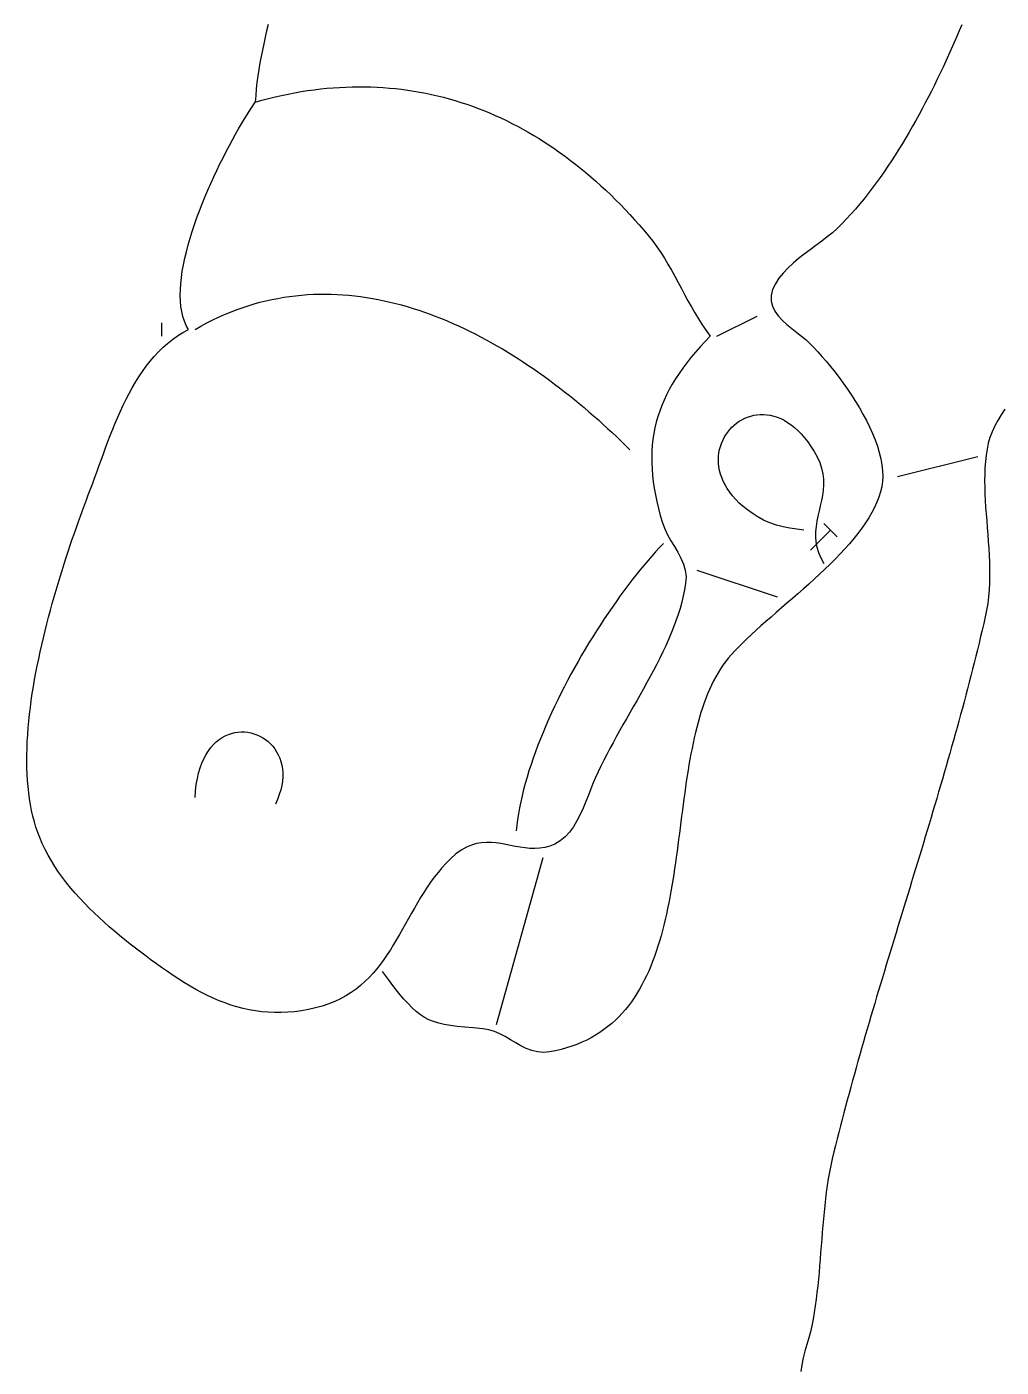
# Model space of a CAD drawing. Header units: millimetres. Extents: x 46 to 1464, y 30 to 1506.
# Drawn here: x 152.8 to 298.5, y 814.8 to 1015.2 of the extents above; entities that cross this region are included whole.
import ezdxf

# ---------------------------------------------------------------- set-up
doc = ezdxf.new("R2010")
doc.units = ezdxf.units.MM
doc.layers.add('0_0_0', color=3, linetype='Continuous')

msp = doc.modelspace()

# ---------------------------------------------------------------- linework, layer by layer
at = {"layer": '0_0_0'}
for points in [[(188.9228, 1015.5985), (188.6942, 1014.6406), (188.4718, 1013.6819), (188.2575, 1012.7222), (188.0532, 1011.7614), (187.8608, 1010.799), (187.6819, 1009.8349), (187.5186, 1008.8688), (187.3727, 1007.9005), (187.2461, 1006.9297), (187.1405, 1005.9562), (187.0578, 1004.9797), (187, 1004), (187.9886, 1004.2741), (188.9741, 1004.5305), (189.9564, 1004.7691), (190.9355, 1004.99), (191.9113, 1005.1932), (192.8837, 1005.3789), (193.8529, 1005.5471), (194.8186, 1005.6977), (195.781, 1005.831), (196.7398, 1005.9469), (197.6952, 1006.0454), (198.647, 1006.1267), (199.5952, 1006.1908), (200.5398, 1006.2378), (201.4808, 1006.2676), (202.418, 1006.2804), (203.3515, 1006.2763), (204.2812, 1006.2552), (205.2071, 1006.2172), (206.1292, 1006.1623), (207.0474, 1006.0908), (207.9616, 1006.0025), (208.8718, 1005.8975), (209.7781, 1005.7759), (210.6803, 1005.6378), (211.5784, 1005.4832), (212.4724, 1005.3121), (213.3622, 1005.1247), (214.2478, 1004.9209), (215.1291, 1004.7008), (216.0062, 1004.4645), (216.8789, 1004.2121), (217.7473, 1003.9435), (218.6113, 1003.6588), (219.4709, 1003.3582), (220.3259, 1003.0416), (221.1765, 1002.7091), (222.0225, 1002.3607), (222.8639, 1001.9966), (223.7006, 1001.6167), (224.5327, 1001.2212), (225.3601, 1000.81), (226.1827, 1000.3832), (227.0005, 999.941), (227.8135, 999.4832), (228.6217, 999.0101), (229.4249, 998.5216), (230.2232, 998.0178), (231.0165, 997.4987), (231.8047, 996.9645), (232.5879, 996.4151), (233.366, 995.8506), (234.139, 995.2712), (234.9068, 994.6767), (235.6693, 994.0673), (236.4266, 993.4431), (237.1786, 992.804), (237.9253, 992.1502), (238.6666, 991.4817), (239.4025, 990.7985), (240.1329, 990.1008), (240.8579, 989.3885), (241.5773, 988.6617), (242.2911, 987.9205), (242.9993, 987.1649), (243.7019, 986.395), (244.3988, 985.6109), (245.09, 984.8125), (245.7754, 984), (246.419, 983.1918), (247.0281, 982.36), (247.6071, 981.5075), (248.1604, 980.6371), (248.6922, 979.7517), (249.2071, 978.8542), (249.7093, 977.9474), (250.2033, 977.0342), (250.6934, 976.1174), (251.184, 975.2), (251.6795, 974.2847), (252.1842, 973.3746), (252.7026, 972.4723), (253.239, 971.5809), (253.7977, 970.7031), (254.3833, 969.8418), (255, 969), (254.2249, 968.1901), (253.4866, 967.3852), (252.7849, 966.5841), (252.1197, 965.7862), (251.4909, 964.9904), (250.8983, 964.1959), (250.3419, 963.4018), (249.8216, 962.6072), (249.3372, 961.8113), (248.8886, 961.0131), (248.4758, 960.2117), (248.0985, 959.4064), (247.7568, 958.5961), (247.4504, 957.7801), (247.1793, 956.9573), (246.9433, 956.127), (246.7424, 955.2882), (246.5765, 954.4401), (246.4453, 953.5818), (246.3489, 952.7123), (246.2871, 951.8309), (246.2597, 950.9365), (246.2668, 950.0284), (246.3081, 949.1056), (246.3835, 948.1673), (246.493, 947.2126), (246.6364, 946.2405), (246.8137, 945.2503), (247.0246, 944.2409), (247.2692, 943.2116), (247.5472, 942.1614), (247.8587, 941.0895), (248.2019, 940.1635), (248.6369, 939.2682), (249.1294, 938.3934), (249.6455, 937.5291), (250.1513, 936.665), (250.6127, 935.7912), (250.9956, 934.8974), (251.2662, 933.9737), (251.3903, 933.01), (251.3341, 931.9961), (251.1749, 931.0671), (250.9799, 930.1376), (250.751, 929.2078), (250.4901, 928.278), (250.199, 927.3482), (249.8798, 926.4188), (249.5341, 925.4898), (249.164, 924.5615), (248.7713, 923.6341), (248.358, 922.7078), (247.9259, 921.7828), (247.4768, 920.8593), (247.0128, 919.9374), (246.5357, 919.0174), (246.0473, 918.0994), (245.5496, 917.1838), (245.0445, 916.2705), (244.5338, 915.3599), (244.0195, 914.4522), (243.5034, 913.5475), (242.9874, 912.6461), (242.4734, 911.748), (241.9634, 910.8537), (241.4592, 909.9631), (240.9626, 909.0766), (240.4757, 908.1942), (240.0002, 907.3163), (239.538, 906.4431), (239.0912, 905.5746), (238.6615, 904.7111), (238.2508, 903.8528), (237.8611, 903), (237.514, 902.1785), (237.1632, 901.289), (236.8011, 900.3515), (236.4203, 899.386), (236.013, 898.4125), (235.5717, 897.4509), (235.089, 896.5213), (234.5571, 895.6435), (233.9685, 894.8377), (233.3157, 894.1238), (232.591, 893.5217), (231.787, 893.0516), (231.022, 892.7442), (230.2673, 892.5375), (229.5216, 892.4189), (228.7837, 892.3755), (228.0523, 892.3948), (227.326, 892.464), (226.6037, 892.5704), (225.8839, 892.7013), (225.1656, 892.8439), (224.4473, 892.9857), (223.7278, 893.1139), (223.0058, 893.2157), (222.2801, 893.2785), (221.5493, 893.2896), (220.8122, 893.2362), (220.0674, 893.1058), (219.3138, 892.8854), (218.5501, 892.5626), (217.7749, 892.1245), (216.987, 891.5584), (216.1851, 890.8518), (215.5293, 890.19), (214.9067, 889.5058), (214.3145, 888.8013), (213.7499, 888.0786), (213.2101, 887.34), (212.6925, 886.5874), (212.1942, 885.8231), (211.7126, 885.0491), (211.2448, 884.2677), (210.7881, 883.4809), (210.3397, 882.6909), (209.8969, 881.8998), (209.457, 881.1097), (209.0172, 880.3228), (208.5747, 879.5412), (208.1268, 878.767), (207.6707, 878.0024), (207.2037, 877.2495), (206.7231, 876.5104), (206.226, 875.7873), (205.7097, 875.0822), (205.1715, 874.3974), (204.6086, 873.7349), (204.0182, 873.097), (203.3977, 872.4856), (202.7442, 871.903), (202.055, 871.3513), (201.3274, 870.8326), (200.5586, 870.3491), (199.7458, 869.9028), (198.8863, 869.4959), (197.9773, 869.1306), (197.0161, 868.809), (196, 868.5332), (194.9354, 868.2988), (193.8894, 868.1137), (192.8611, 867.9766), (191.8496, 867.8863), (190.8541, 867.8414), (189.8738, 867.8408), (188.9077, 867.8831), (187.9551, 867.9672), (187.0152, 868.0919), (186.0869, 868.2558), (185.1696, 868.4577), (184.2624, 868.6964), (183.3644, 868.9706), (182.4747, 869.2791), (181.5926, 869.6207), (180.7172, 869.994), (179.8477, 870.3979), (178.9831, 870.8311), (178.1227, 871.2923), (177.2655, 871.7804), (176.4109, 872.294), (175.5578, 872.832), (174.7056, 873.393), (173.8532, 873.9759), (173, 874.5794), (172.2303, 875.1348), (171.4527, 875.7022), (170.6692, 876.2815), (169.8815, 876.873), (169.0913, 877.4766), (168.3006, 878.0925), (167.5112, 878.7207), (166.7248, 879.3613), (165.9433, 880.0144), (165.1684, 880.6801), (164.4021, 881.3584), (163.6461, 882.0495), (162.9023, 882.7534), (162.1723, 883.4702), (161.4582, 884.2), (160.7616, 884.9429), (160.0845, 885.6989), (159.4285, 886.4681), (158.7956, 887.2506), (158.1876, 888.0466), (157.6061, 888.856), (157.0532, 889.6789), (156.5306, 890.5155), (156.04, 891.3659), (155.5834, 892.23), (155.1626, 893.108), (154.7793, 894), (154.4834, 894.7747), (154.2143, 895.5696), (153.9713, 896.3841), (153.7539, 897.2171), (153.5614, 898.0681), (153.3933, 898.9361), (153.2488, 899.8204), (153.1275, 900.7203), (153.0287, 901.6348), (152.9518, 902.5633), (152.8962, 903.505), (152.8613, 904.459), (152.8464, 905.4246), (152.851, 906.4009), (152.8745, 907.3873), (152.9163, 908.3829), (152.9757, 909.3869), (153.0521, 910.3985), (153.145, 911.417), (153.2537, 912.4415), (153.3777, 913.4713), (153.5162, 914.5056), (153.6688, 915.5436), (153.8347, 916.5845), (154.0135, 917.6276), (154.2045, 918.6719), (154.407, 919.7169), (154.6205, 920.7615), (154.8444, 921.8052), (155.078, 922.847), (155.3208, 923.8863), (155.5722, 924.9221), (155.8314, 925.9538), (156.0981, 926.9805), (156.3714, 928.0014), (156.6509, 929.0158), (156.9358, 930.0229), (157.2257, 931.0219), (157.5199, 932.012), (157.8178, 932.9924), (158.1187, 933.9623), (158.4222, 934.9209), (158.7275, 935.8675), (159.0341, 936.8012), (159.3413, 937.7214), (159.6486, 938.6271), (159.9553, 939.5176), (160.2609, 940.3921), (160.5647, 941.2499), (160.8661, 942.09), (161.1645, 942.9119), (161.4593, 943.7146), (161.75, 944.4973), (162.0358, 945.2594), (162.3163, 946), (162.643, 946.8691), (162.9686, 947.7518), (163.2944, 948.6461), (163.6217, 949.55), (163.9518, 950.4617), (164.286, 951.379), (164.6257, 952.3001), (164.9723, 953.223), (165.3269, 954.1458), (165.691, 955.0663), (166.0659, 955.9828), (166.4529, 956.8932), (166.8533, 957.7955), (167.2684, 958.6878), (167.6997, 959.5682), (168.1484, 960.4346), (168.6158, 961.2851), (169.1032, 962.1178), (169.612, 962.9306), (170.1436, 963.7216), (170.6992, 964.4888), (171.2801, 965.2303), (171.8878, 965.9441), (172.5234, 966.6282), (173.1884, 967.2807), (173.8841, 967.8996), (174.6118, 968.483), (175.3727, 969.0288), (176.1684, 969.5351), (177, 970), (176.669, 970.6037), (176.3935, 971.2522), (176.1717, 971.9428), (176.0014, 972.6732), (175.8808, 973.4408), (175.8077, 974.2432), (175.7802, 975.0779), (175.7962, 975.9423), (175.8539, 976.8341), (175.9511, 977.7508), (176.0859, 978.6898), (176.2563, 979.6488), (176.4603, 980.6251), (176.6959, 981.6164), (176.961, 982.6201), (177.2538, 983.6338), (177.5721, 984.655), (177.914, 985.6812), (178.2775, 986.7099), (178.6605, 987.7388), (179.0612, 988.7651), (179.4774, 989.7866), (179.9072, 990.8007), (180.3486, 991.805), (180.7996, 992.7969), (181.2582, 993.774), (181.7223, 994.7338), (182.1901, 995.6738), (182.6594, 996.5916), (183.1283, 997.4846), (183.5948, 998.3505), (184.0569, 999.1866), (184.5126, 999.9906), (184.9598, 1000.7599), (185.3967, 1001.4921), (185.8211, 1002.1847), (186.2311, 1002.8351), (186.6248, 1003.4411), (187, 1004)], [(292.6061, 1015.5345), (292.2228, 1014.6201), (291.8341, 1013.7084), (291.4399, 1012.7993), (291.04, 1011.893), (290.6342, 1010.9895), (290.2223, 1010.089), (289.8043, 1009.1914), (289.3799, 1008.297), (288.9489, 1007.4057), (288.5113, 1006.5177), (288.0668, 1005.633), (287.6153, 1004.7518), (287.1565, 1003.8741), (286.6905, 1003), (286.2162, 1002.1263), (285.7344, 1001.2534), (285.2447, 1000.382), (284.7467, 999.5128), (284.2401, 998.6466), (283.7245, 997.784), (283.1996, 996.9259), (282.6649, 996.073), (282.1202, 995.226), (281.5651, 994.3856), (280.9992, 993.5526), (280.4221, 992.7278), (279.8336, 991.9119), (279.2332, 991.1055), (278.6206, 990.3096), (277.9955, 989.5247), (277.3574, 988.7517), (276.706, 987.9913), (276.041, 987.2441), (275.362, 986.5111), (274.6686, 985.7928), (273.9606, 985.0902), (273.2594, 984.452), (272.4905, 983.8194), (271.6707, 983.1879), (270.8165, 982.5531), (269.9445, 981.9105), (269.0715, 981.2556), (268.214, 980.584), (267.3886, 979.8912), (266.6121, 979.1727), (265.9011, 978.4241), (265.2721, 977.6409), (264.7419, 976.8187), (264.3271, 975.9529), (264.0944, 975.0702), (264.0947, 974.2386), (264.2959, 973.4543), (264.6664, 972.7134), (265.1743, 972.0122), (265.7879, 971.3468), (266.4753, 970.7135), (267.2048, 970.1085), (267.9445, 969.5281), (268.6627, 968.9683), (269.3276, 968.4255), (269.9074, 967.8958), (270.4898, 967.3017), (271.0929, 966.6584), (271.7124, 965.9695), (272.3438, 965.2384), (272.9827, 964.4687), (273.6249, 963.6639), (274.2659, 962.8273), (274.9013, 961.9627), (275.5268, 961.0734), (276.138, 960.163), (276.7305, 959.235), (277.3, 958.2928), (277.8421, 957.3401), (278.3524, 956.3802), (278.8265, 955.4168), (279.2601, 954.4532), (279.6488, 953.493), (279.9883, 952.5398), (280.274, 951.597), (280.5018, 950.6681), (280.6671, 949.7566), (280.7657, 948.8661), (280.7932, 948), (280.7495, 947.238), (280.6377, 946.4724), (280.4609, 945.7037), (280.2223, 944.9324), (279.9249, 944.159), (279.572, 943.384), (279.1667, 942.608), (278.712, 941.8315), (278.2111, 941.0549), (277.6673, 940.2787), (277.0835, 939.5036), (276.463, 938.73), (275.8089, 937.9585), (275.1242, 937.1894), (274.4123, 936.4234), (273.6761, 935.661), (272.9188, 934.9027), (272.1437, 934.1489), (271.3537, 933.4003), (270.5521, 932.6573), (269.7419, 931.9204), (268.9264, 931.1902), (268.1086, 930.4671), (267.2917, 929.7517), (266.4788, 929.0445), (265.6731, 928.346), (264.8777, 927.6568), (264.0957, 926.9772), (263.3303, 926.3079), (262.5846, 925.6494), (261.8618, 925.0021), (261.1649, 924.3667), (260.4972, 923.7435), (259.8617, 923.1331), (259.2616, 922.5361), (258.7001, 921.9529), (258.1802, 921.3841), (257.7052, 920.8302), (257.2953, 920.3131), (256.9034, 919.7761), (256.5289, 919.2197), (256.1712, 918.6445), (255.8298, 918.0511), (255.5041, 917.44), (255.1936, 916.8118), (254.8977, 916.1671), (254.6159, 915.5065), (254.3475, 914.8305), (254.0921, 914.1397), (253.849, 913.4347), (253.6177, 912.716), (253.3978, 911.9842), (253.1885, 911.2399), (252.9893, 910.4837), (252.7998, 909.7161), (252.6193, 908.9377), (252.4472, 908.149), (252.2831, 907.3508), (252.1263, 906.5434), (251.9763, 905.7275), (251.8326, 904.9037), (251.6945, 904.0725), (251.5616, 903.2345), (251.4332, 902.3902), (251.3088, 901.5404), (251.1879, 900.6854), (251.0699, 899.8259), (250.9543, 898.9625), (250.8404, 898.0957), (250.7277, 897.2261), (250.6157, 896.3543), (250.5038, 895.4808), (250.3914, 894.6063), (250.2781, 893.7312), (250.1631, 892.8562), (250.0461, 891.9818), (249.9264, 891.1086), (249.8034, 890.2372), (249.6766, 889.3682), (249.5455, 888.502), (249.4095, 887.6394), (249.268, 886.7808), (249.1204, 885.9268), (248.9663, 885.0781), (248.805, 884.2351), (248.6361, 883.3985), (248.4589, 882.5687), (248.2728, 881.7465), (248.0774, 880.9323), (247.8721, 880.1268), (247.6563, 879.3305), (247.4294, 878.5439), (247.1909, 877.7677), (246.9403, 877.0024), (246.6769, 876.2486), (246.4003, 875.5069), (246.1098, 874.7778), (245.8049, 874.0619), (245.4851, 873.3598), (245.1498, 872.672), (244.7984, 871.9992), (244.4304, 871.3418), (244.0452, 870.7005), (243.6423, 870.0758), (243.2211, 869.4684), (242.781, 868.8787), (242.3215, 868.3074), (241.842, 867.755), (241.3421, 867.222), (240.821, 866.7092), (240.2783, 866.217), (239.7134, 865.746), (239.1257, 865.2967), (238.5147, 864.8698), (237.8799, 864.4659), (237.2206, 864.0854), (236.5363, 863.729), (235.8265, 863.3972), (235.0906, 863.0907), (234.328, 862.8099), (233.5382, 862.5554), (232.7206, 862.3279), (231.8747, 862.1279), (231, 861.956), (230.068, 861.876), (229.1826, 861.9573), (228.335, 862.1714), (227.5167, 862.4903), (226.7192, 862.8857), (225.9339, 863.3294), (225.1523, 863.7933), (224.3658, 864.2491), (223.5658, 864.6686), (222.7439, 865.0236), (221.8915, 865.2859), (221, 865.4274), (219.5891, 865.541), (218.323, 865.6542), (217.1871, 865.7751), (216.1671, 865.9118), (215.2487, 866.0723), (214.4173, 866.2646), (213.6587, 866.4969), (212.9585, 866.7773), (212.3022, 867.1138), (211.6755, 867.5145), (211.064, 867.9874), (210.4532, 868.5407), (209.8289, 869.1824), (209.1766, 869.9206), (208.482, 870.7634), (207.7306, 871.7188), (206.908, 872.795), (206, 874)], [(178, 970), (178.8746, 970.4947), (179.7509, 970.9632), (180.6288, 971.4057), (181.5082, 971.8225), (182.3889, 972.2138), (183.2709, 972.5801), (184.154, 972.9216), (185.0381, 973.2387), (185.9231, 973.5315), (186.8088, 973.8004), (187.6952, 974.0458), (188.5821, 974.2679), (189.4694, 974.4671), (190.357, 974.6435), (191.2448, 974.7976), (192.1326, 974.9296), (193.0203, 975.0399), (193.9079, 975.1287), (194.7952, 975.1964), (195.682, 975.2432), (196.5683, 975.2695), (197.454, 975.2755), (198.3389, 975.2616), (199.2228, 975.228), (200.1058, 975.1751), (200.9876, 975.1032), (201.8682, 975.0125), (202.7474, 974.9034), (203.6251, 974.7762), (204.5013, 974.6312), (205.3757, 974.4686), (206.2482, 974.2888), (207.1188, 974.0921), (207.9873, 973.8788), (208.8536, 973.6492), (209.7176, 973.4036), (210.5792, 973.1423), (211.4382, 972.8656), (212.2946, 972.5738), (213.1481, 972.2672), (213.9988, 971.9461), (214.8464, 971.6108), (215.6909, 971.2616), (216.5321, 970.8989), (217.37, 970.5229), (218.2043, 970.1339), (219.035, 969.7322), (219.862, 969.3181), (220.6851, 968.892), (221.5043, 968.4542), (222.3194, 968.0048), (223.1302, 967.5443), (223.9368, 967.073), (224.7389, 966.5911), (225.5364, 966.0989), (226.3292, 965.5968), (227.1173, 965.0851), (227.9004, 964.564), (228.6785, 964.0339), (229.4514, 963.495), (230.219, 962.9477), (230.9813, 962.3923), (231.7381, 961.8291), (232.4892, 961.2583), (233.2345, 960.6803), (233.9741, 960.0954), (234.7076, 959.5039), (235.435, 958.9061), (236.1562, 958.3022), (236.871, 957.6927), (237.5794, 957.0777), (238.2813, 956.4577), (238.9764, 955.8328), (239.6647, 955.2035), (240.3461, 954.5699), (241.0204, 953.9325), (241.6876, 953.2915), (242.3475, 952.6472), (243, 952)], [(173, 971), (173, 969)], [(256, 969), (262, 972)], [(299.0465, 958.0731), (298.4887, 957.2407), (297.98, 956.4012), (297.5274, 955.556), (297.138, 954.7065), (296.8189, 953.854), (296.5771, 953), (296.3908, 952.1046), (296.2467, 951.1927), (296.141, 950.2652), (296.0703, 949.3232), (296.0309, 948.3676), (296.0193, 947.3995), (296.0319, 946.42), (296.0651, 945.43), (296.1154, 944.4306), (296.1791, 943.4229), (296.2528, 942.4078), (296.3328, 941.3864), (296.4156, 940.3597), (296.4976, 939.3287), (296.5752, 938.2945), (296.6449, 937.2581), (296.703, 936.2206), (296.7461, 935.1829), (296.7705, 934.1461), (296.7726, 933.1112), (296.749, 932.0793), (296.696, 931.0513), (296.61, 930.0284), (296.4876, 929.0115), (296.325, 928.0017), (296.1188, 927), (295.8918, 926.0195), (295.6618, 925.0401), (295.429, 924.0618), (295.1933, 923.0844), (294.9549, 922.1081), (294.7139, 921.1327), (294.4702, 920.1583), (294.224, 919.1848), (293.9752, 918.2121), (293.7241, 917.2404), (293.4707, 916.2694), (293.215, 915.2993), (292.957, 914.33), (292.697, 913.3615), (292.4348, 912.3937), (292.1707, 911.4266), (291.9047, 910.4602), (291.6367, 909.4945), (291.367, 908.5295), (291.0956, 907.5651), (290.8224, 906.6012), (290.5477, 905.638), (290.2715, 904.6753), (289.9938, 903.7131), (289.7147, 902.7514), (289.4343, 901.7902), (289.1527, 900.8295), (288.8699, 899.8691), (288.5859, 898.9092), (288.3009, 897.9497), (288.0149, 896.9905), (287.728, 896.0317), (287.4403, 895.0731), (287.1517, 894.1149), (286.8625, 893.1569), (286.5726, 892.1991), (286.2822, 891.2416), (285.9912, 890.2842), (285.6998, 889.327), (285.4081, 888.3699), (285.116, 887.413), (284.8237, 886.4561), (284.5312, 885.4993), (284.2387, 884.5426), (283.9461, 883.5858), (283.6535, 882.6291), (283.361, 881.6723), (283.0688, 880.7154), (282.7767, 879.7585), (282.485, 878.8014), (282.1936, 877.8443), (281.9027, 876.8869), (281.6123, 875.9294), (281.3225, 874.9717), (281.0333, 874.0138), (280.7449, 873.0556), (280.4572, 872.0971), (280.1704, 871.1384), (279.8845, 870.1793), (279.5995, 869.2198), (279.3157, 868.26), (279.0329, 867.2998), (278.7514, 866.3391), (278.4711, 865.3781), (278.1922, 864.4165), (277.9146, 863.4544), (277.6385, 862.4919), (277.3639, 861.5287), (277.091, 860.565), (276.8196, 859.6008), (276.5501, 858.6359), (276.2823, 857.6703), (276.0164, 856.7041), (275.7525, 855.7372), (275.4905, 854.7696), (275.2306, 853.8012), (274.9729, 852.8321), (274.7174, 851.8622), (274.4641, 850.8915), (274.2132, 849.9199), (273.9647, 848.9475), (273.7187, 847.9742), (273.4753, 847), (273.2392, 846.002), (273.0256, 845.0033), (272.8327, 844.0039), (272.6589, 843.0039), (272.5024, 842.0033), (272.3615, 841.0022), (272.2345, 840.0008), (272.1197, 838.999), (272.0154, 837.997), (271.9199, 836.9949), (271.8314, 835.9926), (271.7483, 834.9903), (271.6689, 833.9881), (271.5914, 832.9861), (271.5142, 831.9842), (271.4355, 830.9827), (271.3536, 829.9815), (271.2669, 828.9807), (271.1735, 827.9805), (271.0719, 826.9809), (270.9602, 825.9819), (270.8369, 824.9837), (270.7001, 823.9864), (270.5481, 822.9899), (270.3794, 821.9944), (270.1921, 821), (269.9896, 820.1202), (269.7358, 819.1901), (269.4544, 818.221), (269.1693, 817.2244), (268.9043, 816.2117), (268.6833, 815.1945), (268.5302, 814.1841)], [(269, 940), (267.9319, 940.1214), (266.8955, 940.2723), (265.8858, 940.4681), (264.8978, 940.7243), (263.9265, 941.0562), (262.9668, 941.4793), (262.0138, 942.0092), (261.2617, 942.4991), (260.5683, 943.0011), (259.9321, 943.5137), (259.3518, 944.0355), (258.8259, 944.5652), (258.3531, 945.1012), (257.9321, 945.6423), (257.5614, 946.1871), (257.2396, 946.734), (256.9653, 947.2818), (256.7373, 947.829), (256.554, 948.3743), (256.4141, 948.9161), (256.3162, 949.4532), (256.259, 949.9842), (256.2411, 950.5075), (256.261, 951.0219), (256.3173, 951.5259), (256.4088, 952.0182), (256.534, 952.4973), (256.6916, 952.9618), (256.8801, 953.4103), (257.0981, 953.8415), (257.3443, 954.2539), (257.6174, 954.6461), (257.9158, 955.0168), (258.2383, 955.3645), (258.5834, 955.6879), (258.9498, 955.9854), (259.3361, 956.2558), (259.7408, 956.4977), (260.1627, 956.7095), (260.6003, 956.8901), (261.0522, 957.0378), (261.5171, 957.1514), (261.9936, 957.2294), (262.4803, 957.2704), (262.9758, 957.2731), (263.4787, 957.2361), (263.9876, 957.1578), (264.5012, 957.037), (265.0181, 956.8723), (265.5369, 956.6622), (266.0561, 956.4053), (266.5745, 956.1002), (267.0906, 955.7456), (267.6031, 955.3401), (268.1106, 954.8821), (268.6116, 954.3705), (269.1048, 953.8036), (269.5889, 953.1802), (270.0624, 952.4988), (270.5239, 951.7581), (270.9722, 950.9567), (271.3723, 950.0903), (271.6542, 949.2405), (271.8314, 948.4057), (271.9176, 947.5843), (271.9262, 946.7748), (271.871, 945.9756), (271.7655, 945.1852), (271.6233, 944.402), (271.458, 943.6245), (271.2831, 942.8511), (271.1123, 942.0802), (270.9592, 941.3103), (270.8373, 940.5399), (270.7602, 939.7673), (270.7415, 938.991), (270.7948, 938.2095), (270.9337, 937.4212), (271.1718, 936.6245), (271.5227, 935.818), (272, 935)], [(283, 948), (295, 951)], [(273, 940), (270, 937)], [(272, 941), (274, 939)], [(248, 938), (247.4234, 937.3864), (246.8423, 936.7496), (246.2574, 936.0903), (245.6692, 935.4094), (245.0784, 934.7076), (244.4857, 933.9857), (243.8915, 933.2445), (243.2967, 932.4847), (242.7017, 931.7072), (242.1073, 930.9127), (241.514, 930.1019), (240.9225, 929.2758), (240.3334, 928.435), (239.7473, 927.5803), (239.1648, 926.7126), (238.5866, 925.8325), (238.0134, 924.941), (237.4456, 924.0387), (236.884, 923.1264), (236.3292, 922.205), (235.7818, 921.2752), (235.2424, 920.3377), (234.7116, 919.3934), (234.1902, 918.4431), (233.6786, 917.4875), (233.1776, 916.5274), (232.6877, 915.5636), (232.2097, 914.5968), (231.744, 913.6279), (231.2913, 912.6576), (230.8524, 911.6867), (230.4277, 910.7161), (230.0179, 909.7464), (229.6236, 908.7784), (229.2456, 907.813), (228.8843, 906.8508), (228.5404, 905.8928), (228.2146, 904.9397), (227.9074, 903.9922), (227.6195, 903.0511), (227.3515, 902.1173), (227.1041, 901.1914), (226.8779, 900.2744), (226.6734, 899.3668), (226.4914, 898.4697), (226.3324, 897.5836), (226.1971, 896.7094), (226.086, 895.848), (226, 895)], [(253, 934), (265, 930)], [(178, 900), (178.0703, 901.0044), (178.1838, 901.9489), (178.3379, 902.8346), (178.5304, 903.6623), (178.7589, 904.433), (179.0209, 905.1478), (179.3143, 905.8075), (179.6365, 906.4132), (179.9853, 906.9658), (180.3583, 907.4663), (180.7531, 907.9157), (181.1674, 908.315), (181.5988, 908.665), (182.0449, 908.9669), (182.5035, 909.2215), (182.972, 909.4299), (183.4483, 909.593), (183.9299, 909.7118), (184.4144, 909.7872), (184.8996, 909.8203), (185.383, 909.812), (185.8623, 909.7633), (186.3351, 909.6751), (186.7991, 909.5485), (187.2519, 909.3844), (187.6911, 909.1837), (188.1145, 908.9475), (188.5196, 908.6767), (188.904, 908.3723), (189.2655, 908.0353), (189.6017, 907.6667), (189.9101, 907.2673), (190.1885, 906.8383), (190.4345, 906.3805), (190.6457, 905.8949), (190.8198, 905.3826), (190.9545, 904.8444), (191.0472, 904.2814), (191.0958, 903.6946), (191.0978, 903.0848), (191.0509, 902.4531), (190.9527, 901.8005), (190.8008, 901.1279), (190.593, 900.4363), (190.3268, 899.7266), (190, 899)], [(230, 891), (223, 866)]]:
    msp.add_lwpolyline(points, dxfattribs=at)

doc.saveas('drawing.dxf')
